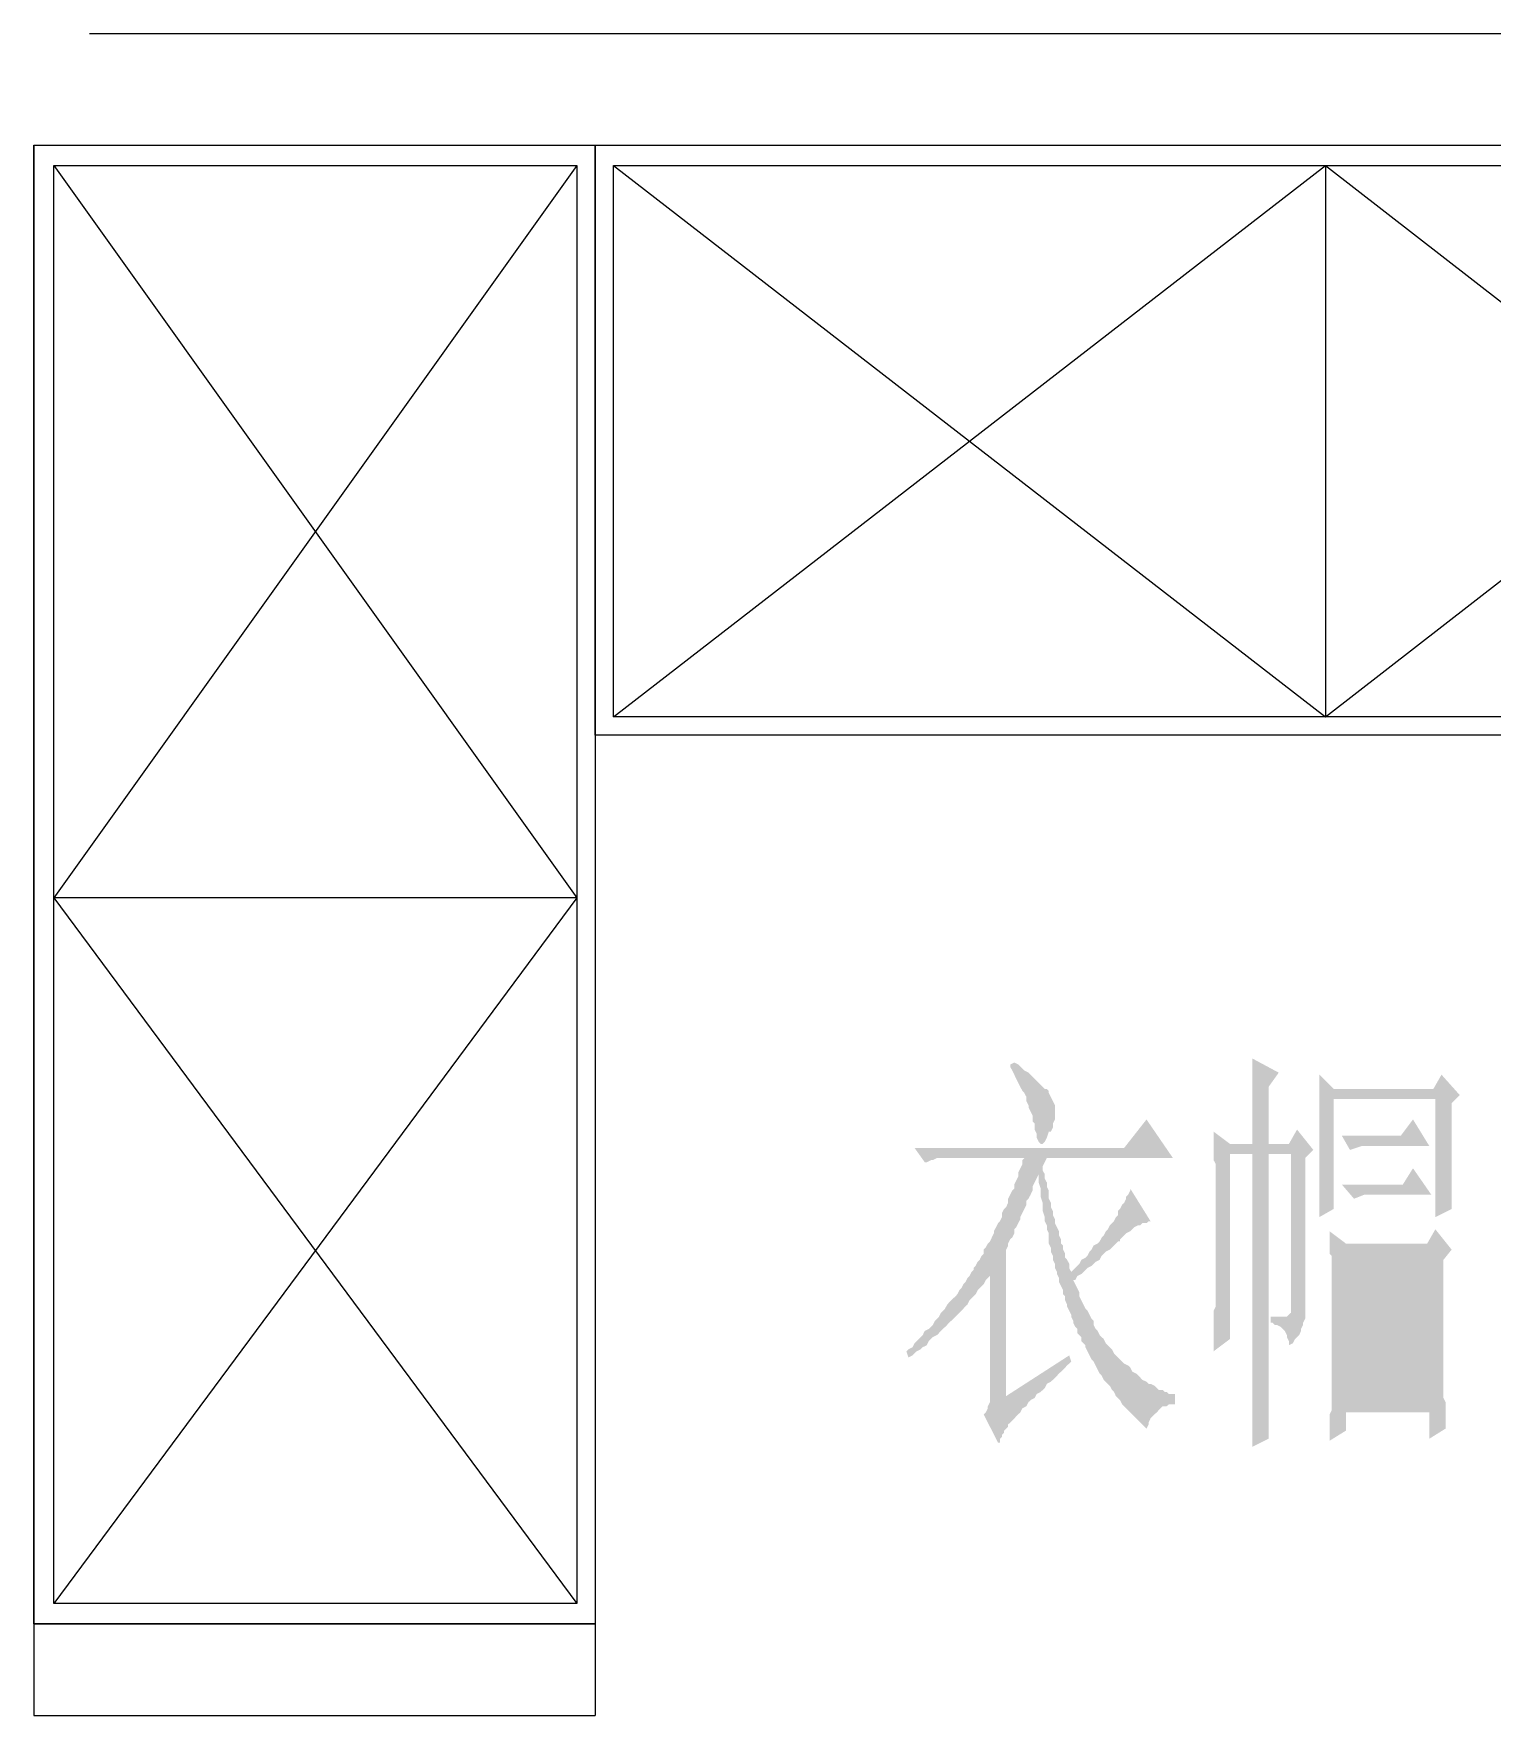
# Model space of a CAD drawing. Header units: millimetres. Extents: x -1120 to 100154, y -9529 to 14223.
# Drawn here: x 96154 to 97714, y 3624 to 5423 of the extents above; entities that cross this region are included whole.
import ezdxf

# ---------------------------------------------------------------- set-up
doc = ezdxf.new("R2010")
doc.units = ezdxf.units.MM
doc.linetypes.add('DOTE', pattern=[2.42, 2, -0.2, 0.02, -0.2])
doc.layers.add('A-DOTE', color=1, linetype='Continuous')
doc.layers.add('A-立面看线', color=7, linetype='Continuous')

msp = doc.modelspace()

# ---------------------------------------------------------------- hatches: boundary and pattern name
at = {"layer": 'A-立面看线'}
for points in [[(97202.3, 4322.4), (97206.6, 4320.2), (97211, 4315.8), (97213.1, 4313.7), (97217.5, 4311.5), (97219.7, 4309.3), (97224, 4304.9), (97226.2, 4302.8), (97228.4, 4300.6), (97230.5, 4298.4), (97232.7, 4296.2), (97234.9, 4294.1), (97237.1, 4294.1), (97239.2, 4291.9), (97239.2, 4289.7), (97239.2, 4289.7), (97241.4, 4285.4), (97243.6, 4281), (97245.8, 4276.7), (97245.8, 4272.3), (97245.8, 4270.1), (97245.8, 4268), (97245.8, 4263.6), (97245.8, 4261.4), (97243.6, 4257.1), (97243.6, 4252.7), (97241.4, 4248.4), (97239.2, 4248.4), (97237.1, 4241.9), (97234.9, 4237.5), (97232.7, 4235.3), (97230.5, 4235.3), (97230.5, 4235.3), (97230.5, 4235.3), (97228.4, 4237.5), (97226.2, 4241.9), (97226.2, 4246.2), (97224, 4250.6), (97224, 4252.7), (97224, 4257.1), (97221.8, 4259.3), (97221.8, 4263.6), (97221.8, 4265.8), (97219.7, 4270.1), (97217.5, 4274.5), (97217.5, 4276.7), (97215.3, 4281), (97215.3, 4285.4), (97213.1, 4289.7), (97211, 4291.9), (97208.8, 4296.2), (97206.6, 4300.6), (97204.4, 4304.9), (97202.3, 4309.3), (97200.1, 4313.7), (97197.9, 4318), (97197.9, 4320.2), (97202.3, 4322.4)], [(97456.8, 4235.3), (97456.8, 4241.9), (97456.8, 4246.2), (97456.8, 4252.7), (97456.8, 4257.1), (97456.8, 4263.6), (97456.8, 4268), (97456.8, 4274.5), (97456.8, 4278.8), (97456.8, 4283.2), (97456.8, 4287.5), (97456.8, 4291.9), (97456.8, 4296.2), (97456.8, 4300.6), (97456.8, 4304.9), (97456.8, 4309.3), (97456.8, 4311.5), (97456.8, 4315.8), (97456.8, 4320.2), (97456.8, 4322.4), (97456.8, 4324.5), (97456.8, 4326.7), (97485.1, 4311.5), (97474.2, 4296.2), (97474.2, 4235.3), (97496, 4235.3), (97504.7, 4250.6), (97522.1, 4228.8), (97513.4, 4220.1), (97513.4, 4061.3), (97513.4, 4056.9), (97513.4, 4052.6), (97513.4, 4048.2), (97511.2, 4043.9), (97511.2, 4041.7), (97509, 4037.3), (97509, 4035.2), (97506.9, 4030.8), (97504.7, 4028.6), (97502.5, 4026.5), (97500.3, 4022.1), (97496, 4019.9), (97496, 4024.3), (97493.8, 4028.6), (97493.8, 4030.8), (97491.6, 4035.2), (97489.5, 4037.3), (97487.3, 4039.5), (97482.9, 4041.7), (97480.8, 4041.7), (97478.6, 4043.9), (97476.4, 4043.9), (97476.4, 4050.4), (97482.9, 4050.4), (97485.1, 4050.4), (97489.5, 4050.4), (97491.6, 4050.4), (97493.8, 4050.4), (97493.8, 4050.4), (97496, 4052.6), (97498.2, 4054.7), (97498.2, 4059.1), (97498.2, 4065.6), (97498.2, 4224.4), (97474.2, 4224.4), (97474.2, 3978.6), (97474.2, 3974.2), (97474.2, 3969.9), (97474.2, 3965.5), (97474.2, 3961.2), (97474.2, 3956.8), (97474.2, 3950.3), (97474.2, 3946), (97474.2, 3941.6), (97474.2, 3937.2), (97474.2, 3932.9), (97474.2, 3928.5), (97474.2, 3924.2), (97474.2, 3919.8), (97456.8, 3911.1), (97456.8, 3915.5), (97456.8, 3919.8), (97456.8, 3924.2), (97456.8, 3928.5), (97456.8, 3932.9), (97456.8, 3937.2), (97456.8, 3943.8), (97456.8, 3948.1), (97456.8, 3952.5), (97456.8, 3956.8), (97456.8, 3961.2), (97456.8, 3965.5), (97456.8, 3969.9), (97456.8, 3974.2), (97456.8, 3978.6), (97456.8, 3982.9), (97456.8, 3987.3), (97456.8, 3991.6), (97456.8, 3991.6), (97456.8, 4224.4), (97432.9, 4224.4), (97432.9, 4026.5), (97415.5, 4013.4), (97415.5, 4017.8), (97415.5, 4019.9), (97415.5, 4024.3), (97415.5, 4028.6), (97415.5, 4033), (97415.5, 4035.2), (97415.5, 4039.5), (97415.5, 4043.9), (97415.5, 4048.2), (97415.5, 4052.6), (97415.5, 4056.9), (97417.7, 4061.3), (97417.7, 4065.6), (97417.7, 4070), (97417.7, 4074.3), (97417.7, 4078.7), (97417.7, 4083), (97417.7, 4087.4), (97417.7, 4093.9), (97417.7, 4098.3), (97417.7, 4102.6), (97417.7, 4107), (97417.7, 4113.5), (97417.7, 4117.8), (97417.7, 4124.4), (97417.7, 4128.7), (97417.7, 4133.1), (97417.7, 4139.6), (97417.7, 4139.6), (97417.7, 4146.1), (97417.7, 4152.6), (97417.7, 4159.2), (97417.7, 4163.5), (97417.7, 4170.1), (97417.7, 4176.6), (97417.7, 4180.9), (97417.7, 4185.3), (97417.7, 4191.8), (97417.7, 4196.2), (97417.7, 4200.5), (97417.7, 4204.9), (97417.7, 4209.2), (97417.7, 4213.6), (97415.5, 4217.9), (97415.5, 4222.3), (97415.5, 4226.6), (97415.5, 4228.8), (97415.5, 4233.1), (97415.5, 4237.5), (97415.5, 4239.7), (97415.5, 4241.9), (97415.5, 4246.2), (97415.5, 4248.4), (97415.5, 4248.4), (97432.9, 4235.3), (97456.8, 4235.3)], [(97670, 4278.8), (97670, 4272.3), (97670, 4265.8), (97670, 4261.4), (97670, 4254.9), (97670, 4248.4), (97670, 4244), (97670, 4237.5), (97670, 4233.1), (97670, 4226.6), (97670, 4222.3), (97670, 4217.9), (97670, 4213.6), (97670, 4209.2), (97670, 4204.9), (97670, 4200.5), (97670, 4196.2), (97670, 4191.8), (97670, 4187.5), (97670, 4185.3), (97670, 4180.9), (97670, 4178.8), (97670, 4174.4), (97670, 4172.2), (97670, 4170.1), (97670, 4165.7), (97670, 4165.7), (97652.6, 4157), (97652.6, 4283.2), (97543.9, 4283.2), (97543.9, 4165.7), (97528.6, 4157), (97528.6, 4161.4), (97528.6, 4163.5), (97528.6, 4167.9), (97528.6, 4172.2), (97528.6, 4176.6), (97528.6, 4180.9), (97528.6, 4185.3), (97528.6, 4189.6), (97528.6, 4196.2), (97528.6, 4200.5), (97528.6, 4204.9), (97528.6, 4209.2), (97528.6, 4213.6), (97528.6, 4217.9), (97528.6, 4222.3), (97528.6, 4226.6), (97528.6, 4233.1), (97528.6, 4235.3), (97528.6, 4239.7), (97528.6, 4244), (97528.6, 4250.6), (97528.6, 4254.9), (97528.6, 4259.3), (97528.6, 4263.6), (97528.6, 4268), (97528.6, 4272.3), (97528.6, 4276.7), (97528.6, 4281), (97528.6, 4285.4), (97528.6, 4289.7), (97528.6, 4294.1), (97528.6, 4298.4), (97528.6, 4302.8), (97528.6, 4307.1), (97528.6, 4309.3), (97543.9, 4294.1), (97650.5, 4294.1), (97659.2, 4309.3), (97678.7, 4287.5), (97670, 4278.8)], [(97193.6, 3965.5), (97261, 4009), (97263.2, 4002.5), (97258.8, 3998.2), (97254.5, 3993.8), (97250.1, 3989.5), (97245.8, 3985.1), (97241.4, 3980.8), (97237.1, 3978.6), (97234.9, 3974.2), (97230.5, 3969.9), (97226.2, 3967.7), (97224, 3963.4), (97219.7, 3961.2), (97217.5, 3959), (97215.3, 3954.7), (97211, 3952.5), (97208.8, 3948.1), (97206.6, 3946), (97204.4, 3943.8), (97202.3, 3941.6), (97200.1, 3939.4), (97197.9, 3937.2), (97195.7, 3935.1), (97195.7, 3932.9), (97193.6, 3930.7), (97191.4, 3928.5), (97191.4, 3926.4), (97189.2, 3924.2), (97189.2, 3922), (97187, 3919.8), (97187, 3919.8), (97187, 3917.7), (97187, 3915.5), (97184.9, 3915.5), (97169.6, 3946), (97171.8, 3948.1), (97174, 3952.5), (97174, 3954.7), (97176.2, 3959), (97176.2, 3963.4), (97176.2, 3969.9), (97176.2, 3969.9), (97176.2, 4093.9), (97174, 4091.7), (97171.8, 4089.6), (97169.6, 4085.2), (97167.4, 4083), (97165.3, 4080.8), (97163.1, 4078.7), (97160.9, 4074.3), (97158.7, 4072.1), (97156.6, 4070), (97154.4, 4067.8), (97152.2, 4063.4), (97150, 4061.3), (97147.9, 4059.1), (97145.7, 4056.9), (97143.5, 4054.7), (97139.2, 4050.4), (97137, 4048.2), (97134.8, 4046), (97132.6, 4043.9), (97130.5, 4041.7), (97128.3, 4039.5), (97123.9, 4035.2), (97121.8, 4033), (97119.6, 4030.8), (97115.2, 4028.6), (97113.1, 4026.5), (97110.9, 4024.3), (97108.7, 4019.9), (97104.4, 4017.8), (97102.2, 4015.6), (97097.8, 4013.4), (97095.6, 4011.2), (97093.5, 4009), (97089.1, 4006.9), (97086.9, 4013.4), (97089.1, 4015.6), (97093.5, 4017.8), (97095.6, 4022.1), (97097.8, 4024.3), (97100, 4026.5), (97102.2, 4028.6), (97104.4, 4030.8), (97106.5, 4035.2), (97110.9, 4037.3), (97113.1, 4039.5), (97115.2, 4041.7), (97117.4, 4046), (97119.6, 4048.2), (97121.8, 4050.4), (97123.9, 4054.7), (97126.1, 4056.9), (97128.3, 4059.1), (97130.5, 4063.4), (97132.6, 4065.6), (97137, 4070), (97139.2, 4072.1), (97141.3, 4074.3), (97143.5, 4078.7), (97145.7, 4080.8), (97147.9, 4085.2), (97150, 4087.4), (97152.2, 4091.7), (97154.4, 4093.9), (97156.6, 4098.3), (97158.7, 4100.4), (97158.7, 4102.6), (97160.9, 4104.8), (97163.1, 4109.1), (97165.3, 4111.3), (97167.4, 4115.7), (97169.6, 4117.8), (97169.6, 4122.2), (97171.8, 4124.4), (97174, 4128.7), (97176.2, 4130.9), (97178.3, 4135.2), (97180.5, 4139.6), (97180.5, 4141.8), (97182.7, 4146.1), (97184.9, 4150.5), (97187, 4152.6), (97189.2, 4157), (97189.2, 4161.4), (97191.4, 4165.7), (97193.6, 4167.9), (97195.7, 4172.2), (97195.7, 4176.6), (97197.9, 4180.9), (97200.1, 4185.3), (97202.3, 4187.5), (97202.3, 4191.8), (97204.4, 4196.2), (97206.6, 4200.5), (97206.6, 4204.9), (97208.8, 4209.2), (97211, 4213.6), (97211, 4217.9), (97213.1, 4220.1), (97130.5, 4220.1), (97128.3, 4220.1), (97123.9, 4220.1), (97121.8, 4220.1), (97119.6, 4220.1), (97115.2, 4217.9), (97113.1, 4217.9), (97108.7, 4215.7), (97106.5, 4215.7), (97095.6, 4231), (97319.8, 4231), (97343.7, 4261.4), (97372, 4220.1), (97237.1, 4220.1), (97232.7, 4211.4), (97232.7, 4207), (97234.9, 4202.7), (97234.9, 4198.3), (97237.1, 4194), (97237.1, 4189.6), (97239.2, 4185.3), (97239.2, 4180.9), (97239.2, 4176.6), (97241.4, 4172.2), (97241.4, 4167.9), (97243.6, 4163.5), (97243.6, 4159.2), (97245.8, 4154.8), (97245.8, 4150.5), (97248, 4146.1), (97250.1, 4141.8), (97250.1, 4137.4), (97252.3, 4133.1), (97252.3, 4128.7), (97254.5, 4126.5), (97254.5, 4122.2), (97256.7, 4117.8), (97256.7, 4113.5), (97258.8, 4111.3), (97261, 4107), (97261, 4102.6), (97263.2, 4098.3), (97263.2, 4098.3), (97265.4, 4100.4), (97269.7, 4104.8), (97271.9, 4107), (97274.1, 4111.3), (97278.4, 4113.5), (97280.6, 4115.7), (97282.8, 4120), (97284.9, 4122.2), (97287.1, 4126.5), (97291.5, 4128.7), (97293.6, 4130.9), (97295.8, 4135.2), (97298, 4137.4), (97300.2, 4141.8), (97302.3, 4143.9), (97304.5, 4148.3), (97306.7, 4150.5), (97308.9, 4152.6), (97311, 4157), (97313.2, 4159.2), (97313.2, 4163.5), (97315.4, 4165.7), (97317.6, 4170.1), (97319.8, 4172.2), (97321.9, 4176.6), (97321.9, 4178.8), (97324.1, 4180.9), (97326.3, 4185.3), (97326.3, 4187.5), (97348, 4152.6), (97345.9, 4152.6), (97343.7, 4150.5), (97339.3, 4150.5), (97337.2, 4148.3), (97335, 4148.3), (97330.6, 4146.1), (97328.5, 4143.9), (97326.3, 4141.8), (97321.9, 4139.6), (97319.8, 4137.4), (97317.6, 4135.2), (97315.4, 4133.1), (97315.4, 4130.9), (97313.2, 4130.9), (97311, 4128.7), (97308.9, 4126.5), (97306.7, 4124.4), (97304.5, 4122.2), (97300.2, 4120), (97298, 4117.8), (97295.8, 4115.7), (97293.6, 4111.3), (97289.3, 4109.1), (97287.1, 4107), (97284.9, 4104.8), (97280.6, 4102.6), (97276.2, 4098.3), (97274.1, 4096.1), (97269.7, 4093.9), (97267.5, 4089.6), (97265.4, 4089.6), (97267.5, 4085.2), (97269.7, 4080.8), (97271.9, 4076.5), (97271.9, 4072.1), (97274.1, 4067.8), (97276.2, 4063.4), (97278.4, 4059.1), (97280.6, 4056.9), (97282.8, 4052.6), (97284.9, 4048.2), (97287.1, 4046), (97287.1, 4041.7), (97289.3, 4037.3), (97291.5, 4035.2), (97293.6, 4030.8), (97295.8, 4028.6), (97298, 4026.5), (97300.2, 4022.1), (97302.3, 4019.9), (97304.5, 4017.8), (97306.7, 4015.6), (97308.9, 4011.2), (97311, 4009), (97313.2, 4006.9), (97315.4, 4004.7), (97317.6, 4002.5), (97319.8, 4000.3), (97324.1, 3998.2), (97326.3, 3996), (97328.5, 3991.6), (97332.8, 3989.5), (97335, 3987.3), (97337.2, 3985.1), (97339.3, 3982.9), (97343.7, 3980.8), (97345.9, 3978.6), (97348, 3978.6), (97352.4, 3976.4), (97354.6, 3974.2), (97356.7, 3972.1), (97361.1, 3972.1), (97363.3, 3969.9), (97365.4, 3969.9), (97367.6, 3967.7), (97372, 3967.7), (97374.1, 3967.7), (97374.1, 3965.5), (97374.1, 3956.8), (97372, 3956.8), (97367.6, 3956.8), (97365.4, 3954.7), (97361.1, 3954.7), (97358.9, 3952.5), (97356.7, 3950.3), (97354.6, 3948.1), (97352.4, 3946), (97350.2, 3943.8), (97348, 3941.6), (97345.9, 3937.2), (97345.9, 3935.1), (97343.7, 3930.7), (97341.5, 3932.9), (97339.3, 3935.1), (97337.2, 3937.2), (97335, 3939.4), (97332.8, 3941.6), (97330.6, 3943.8), (97328.5, 3946), (97326.3, 3948.1), (97324.1, 3950.3), (97321.9, 3952.5), (97319.8, 3954.7), (97317.6, 3956.8), (97315.4, 3961.2), (97313.2, 3963.4), (97311, 3965.5), (97308.9, 3969.9), (97306.7, 3972.1), (97304.5, 3976.4), (97302.3, 3978.6), (97298, 3982.9), (97295.8, 3987.3), (97293.6, 3989.5), (97291.5, 3993.8), (97289.3, 3998.2), (97287.1, 4002.5), (97284.9, 4004.7), (97282.8, 4009), (97280.6, 4013.4), (97278.4, 4017.8), (97278.4, 4019.9), (97276.2, 4022.1), (97274.1, 4024.3), (97274.1, 4028.6), (97271.9, 4030.8), (97269.7, 4033), (97269.7, 4037.3), (97267.5, 4039.5), (97265.4, 4043.9), (97265.4, 4046), (97263.2, 4050.4), (97263.2, 4052.6), (97261, 4056.9), (97258.8, 4061.3), (97258.8, 4063.4), (97256.7, 4067.8), (97256.7, 4072.1), (97254.5, 4074.3), (97254.5, 4078.7), (97252.3, 4083), (97250.1, 4087.4), (97250.1, 4091.7), (97248, 4096.1), (97248, 4098.3), (97245.8, 4102.6), (97245.8, 4107), (97243.6, 4111.3), (97243.6, 4115.7), (97241.4, 4120), (97241.4, 4124.4), (97239.2, 4128.7), (97239.2, 4133.1), (97239.2, 4139.6), (97237.1, 4143.9), (97237.1, 4148.3), (97234.9, 4152.6), (97234.9, 4157), (97232.7, 4163.5), (97232.7, 4167.9), (97232.7, 4172.2), (97230.5, 4178.8), (97230.5, 4183.1), (97230.5, 4187.5), (97228.4, 4194), (97228.4, 4198.3), (97228.4, 4202.7), (97226.2, 4198.3), (97224, 4194), (97221.8, 4189.6), (97221.8, 4185.3), (97219.7, 4180.9), (97217.5, 4176.6), (97215.3, 4174.4), (97215.3, 4170.1), (97213.1, 4165.7), (97211, 4161.4), (97208.8, 4157), (97208.8, 4154.8), (97206.6, 4150.5), (97204.4, 4146.1), (97202.3, 4143.9), (97202.3, 4139.6), (97200.1, 4135.2), (97197.9, 4133.1), (97195.7, 4128.7), (97195.7, 4126.5), (97193.6, 4122.2), (97193.6, 4122.2), (97193.6, 3965.5)], [(97552.6, 4244), (97615.6, 4244), (97628.7, 4261.4), (97646.1, 4233.1), (97574.3, 4233.1), (97561.3, 4228.8), (97552.6, 4244)], [(97552.6, 4191.8), (97617.8, 4191.8), (97628.7, 4209.2), (97648.3, 4180.9), (97576.5, 4180.9), (97565.6, 4176.6), (97552.6, 4191.8)], [(97539.5, 3917.7), (97539.5, 3922), (97539.5, 3924.2), (97539.5, 3928.5), (97539.5, 3932.9), (97539.5, 3937.2), (97539.5, 3941.6), (97539.5, 3946), (97541.7, 3950.3), (97541.7, 3954.7), (97541.7, 3959), (97541.7, 3963.4), (97541.7, 3967.7), (97541.7, 3972.1), (97541.7, 3976.4), (97541.7, 3980.8), (97541.7, 3985.1), (97541.7, 3989.5), (97541.7, 3996), (97541.7, 4000.3), (97541.7, 4004.7), (97541.7, 4009), (97541.7, 4013.4), (97541.7, 4019.9), (97541.7, 4024.3), (97541.7, 4028.6), (97541.7, 4033), (97541.7, 4037.3), (97541.7, 4041.7), (97541.7, 4048.2), (97541.7, 4052.6), (97541.7, 4059.1), (97541.7, 4063.4), (97541.7, 4070), (97541.7, 4074.3), (97541.7, 4078.7), (97541.7, 4083), (97541.7, 4087.4), (97541.7, 4093.9), (97541.7, 4098.3), (97541.7, 4102.6), (97541.7, 4107), (97541.7, 4111.3), (97541.7, 4115.7), (97539.5, 4117.8), (97539.5, 4122.2), (97539.5, 4126.5), (97539.5, 4130.9), (97539.5, 4133.1), (97539.5, 4137.4), (97539.5, 4139.6), (97539.5, 4141.8), (97556.9, 4128.7), (97643.9, 4128.7), (97652.6, 4143.9), (97670, 4122.2), (97661.3, 4111.3), (97661.3, 4104.8), (97661.3, 4098.3), (97661.3, 4091.7), (97661.3, 4085.2), (97661.3, 4078.7), (97661.3, 4072.1), (97661.3, 4067.8), (97661.3, 4061.3), (97661.3, 4054.7), (97661.3, 4048.2), (97661.3, 4043.9), (97661.3, 4037.3), (97661.3, 4033), (97661.3, 4026.5), (97661.3, 4022.1), (97661.3, 4017.8), (97661.3, 4011.2), (97661.3, 4006.9), (97661.3, 4002.5), (97661.3, 3998.2), (97661.3, 3993.8), (97661.3, 3989.5), (97661.3, 3985.1), (97661.3, 3980.8), (97661.3, 3976.4), (97661.3, 3974.2), (97661.3, 3969.9), (97661.3, 3965.5), (97661.3, 3963.4), (97663.5, 3959), (97663.5, 3954.7), (97663.5, 3952.5), (97663.5, 3950.3), (97663.5, 3946), (97663.5, 3943.8), (97663.5, 3941.6), (97663.5, 3939.4), (97663.5, 3937.2), (97663.5, 3932.9), (97663.5, 3930.7), (97663.5, 3930.7), (97646.1, 3919.8), (97646.1, 3948.1), (97556.9, 3948.1), (97556.9, 3928.5), (97539.5, 3917.7)], [(97556.9, 4117.8), (97556.9, 4072.1), (97646.1, 4072.1), (97646.1, 4117.8), (97556.9, 4117.8)], [(97556.9, 4061.3), (97556.9, 4017.8), (97646.1, 4017.8), (97646.1, 4061.3), (97556.9, 4061.3)], [(97556.9, 4006.9), (97556.9, 3959), (97646.1, 3959), (97646.1, 4006.9), (97556.9, 4006.9)]]:
    msp.add_hatch(color=256, dxfattribs=at).paths.add_polyline_path(points)

# ---------------------------------------------------------------- linework, layer by layer
at = {"layer": 'A-DOTE', "linetype": 'DOTE', "ltscale": 1000}
msp.add_line((96213.4, 5423), (100154.2, 5423), dxfattribs=at)
at = {"layer": 'A-立面看线'}
for points in [[(96153.6, 5303.6), (96153.6, 3623.9)], [(96754.1, 3721.9), (96153.6, 3721.9), (96153.6, 5303.6), (96754.1, 5303.6), (96754.1, 3721.9)], [(96754.1, 5303.6), (98314.1, 5303.6), (98314.1, 4672.6), (96754.1, 4672.6), (96754.1, 5303.6)], [(96734.5, 5281.9), (96175.3, 4498.6)], [(96734.5, 3743.6), (96175.3, 3743.6), (96175.3, 5281.9), (96734.5, 5281.9), (96734.5, 3743.6)], [(96175.3, 5281.9), (96734.5, 4498.6), (96175.3, 4498.6), (96734.5, 3743.6)], [(96773.6, 5281.9), (97535.1, 4692.2)], [(96773.6, 5281.9), (98294.5, 5281.9), (98294.5, 4692.2), (96773.6, 4692.2), (96773.6, 5281.9)], [(96773.6, 4692.2), (97535.1, 5281.9), (97535.1, 4692.2), (98294.5, 5281.9)], [(97535.1, 5281.9), (98294.5, 4692.2)], [(98314.1, 4672.6), (96754.1, 4672.6)], [(96754.1, 4672.6), (96754.1, 3721.9), (96754.1, 3623.9)], [(96734.5, 4498.6), (96175.3, 3743.6)], [(96153.6, 3721.9), (96754.1, 3721.9)], [(96153.6, 3623.9), (96754.1, 3623.9)]]:
    msp.add_lwpolyline(points, dxfattribs=at)

doc.saveas('drawing.dxf')
